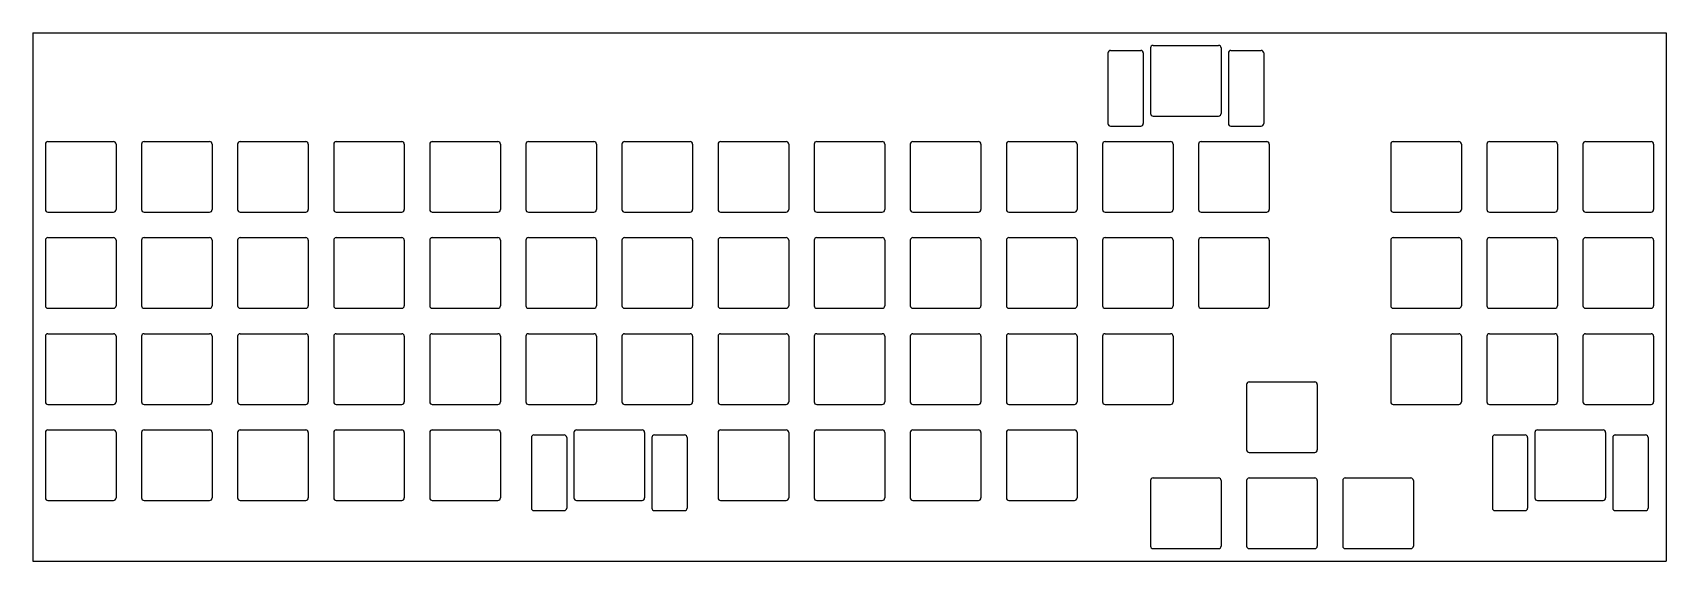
# Model space of a CAD drawing. Header units: millimetres. Extents: x 0 to 324, y -105 to 0.
import ezdxf

# ---------------------------------------------------------------- set-up
doc = ezdxf.new("R2010")
doc.units = ezdxf.units.MM

msp = doc.modelspace()

# ---------------------------------------------------------------- linework, layer by layer
for p, q in [((0, 0), (323.85, 0)), ((0, 0), (0, -104.775)), ((323.85, 0), (323.85, -104.775)), ((221.6, -3.025), (221.6, -16.025)), ((222.1, -2.525), (235.1, -2.525)), ((235.6, -3.025), (235.6, -16.025)), ((213.162, -4.025), (213.162, -18.025)), ((213.662, -3.525), (219.662, -3.525)), ((220.162, -4.025), (220.162, -18.025)), ((237.038, -4.025), (237.038, -18.025)), ((237.538, -3.525), (243.538, -3.525)), ((244.038, -4.025), (244.038, -18.025)), ((213.662, -18.525), (219.662, -18.525)), ((222.1, -16.525), (235.1, -16.525)), ((237.538, -18.525), (243.538, -18.525)), ((2.525, -22.075), (2.525, -35.075)), ((3.025, -21.575), (16.025, -21.575)), ((16.525, -22.075), (16.525, -35.075)), ((21.575, -22.075), (21.575, -35.075)), ((22.075, -21.575), (35.075, -21.575)), ((35.575, -22.075), (35.575, -35.075)), ((40.625, -22.075), (40.625, -35.075)), ((41.125, -21.575), (54.125, -21.575)), ((54.625, -22.075), (54.625, -35.075)), ((59.675, -22.075), (59.675, -35.075)), ((60.175, -21.575), (73.175, -21.575)), ((73.675, -22.075), (73.675, -35.075)), ((78.725, -22.075), (78.725, -35.075)), ((79.225, -21.575), (92.225, -21.575)), ((92.725, -22.075), (92.725, -35.075)), ((97.775, -22.075), (97.775, -35.075)), ((98.275, -21.575), (111.275, -21.575)), ((111.775, -22.075), (111.775, -35.075)), ((116.825, -22.075), (116.825, -35.075)), ((117.325, -21.575), (130.325, -21.575)), ((130.825, -22.075), (130.825, -35.075)), ((135.875, -22.075), (135.875, -35.075)), ((136.375, -21.575), (149.375, -21.575)), ((149.875, -22.075), (149.875, -35.075)), ((154.925, -22.075), (154.925, -35.075)), ((155.425, -21.575), (168.425, -21.575)), ((168.925, -22.075), (168.925, -35.075)), ((173.975, -22.075), (173.975, -35.075)), ((174.475, -21.575), (187.475, -21.575)), ((187.975, -22.075), (187.975, -35.075)), ((193.025, -22.075), (193.025, -35.075)), ((193.525, -21.575), (206.525, -21.575)), ((207.025, -22.075), (207.025, -35.075)), ((212.075, -22.075), (212.075, -35.075)), ((212.575, -21.575), (225.575, -21.575)), ((226.075, -22.075), (226.075, -35.075)), ((231.125, -22.075), (231.125, -35.075)), ((231.625, -21.575), (244.625, -21.575)), ((245.125, -22.075), (245.125, -35.075)), ((269.225, -22.075), (269.225, -35.075)), ((269.725, -21.575), (282.725, -21.575)), ((283.225, -22.075), (283.225, -35.075)), ((288.275, -22.075), (288.275, -35.075)), ((288.775, -21.575), (301.775, -21.575)), ((302.275, -22.075), (302.275, -35.075)), ((307.325, -22.075), (307.325, -35.075)), ((307.825, -21.575), (320.825, -21.575)), ((321.325, -22.075), (321.325, -35.075)), ((3.025, -35.575), (16.025, -35.575)), ((22.075, -35.575), (35.075, -35.575)), ((41.125, -35.575), (54.125, -35.575)), ((60.175, -35.575), (73.175, -35.575)), ((79.225, -35.575), (92.225, -35.575)), ((98.275, -35.575), (111.275, -35.575)), ((117.325, -35.575), (130.325, -35.575)), ((136.375, -35.575), (149.375, -35.575)), ((155.425, -35.575), (168.425, -35.575)), ((174.475, -35.575), (187.475, -35.575)), ((193.525, -35.575), (206.525, -35.575)), ((212.575, -35.575), (225.575, -35.575)), ((231.625, -35.575), (244.625, -35.575)), ((269.725, -35.575), (282.725, -35.575)), ((288.775, -35.575), (301.775, -35.575)), ((307.825, -35.575), (320.825, -35.575)), ((2.525, -41.125), (2.525, -54.125)), ((3.025, -40.625), (16.025, -40.625)), ((16.525, -41.125), (16.525, -54.125)), ((21.575, -41.125), (21.575, -54.125)), ((22.075, -40.625), (35.075, -40.625)), ((35.575, -41.125), (35.575, -54.125)), ((40.625, -41.125), (40.625, -54.125)), ((41.125, -40.625), (54.125, -40.625)), ((54.625, -41.125), (54.625, -54.125)), ((59.675, -41.125), (59.675, -54.125)), ((60.175, -40.625), (73.175, -40.625)), ((73.675, -41.125), (73.675, -54.125)), ((78.725, -41.125), (78.725, -54.125)), ((79.225, -40.625), (92.225, -40.625)), ((92.725, -41.125), (92.725, -54.125)), ((97.775, -41.125), (97.775, -54.125)), ((98.275, -40.625), (111.275, -40.625)), ((111.775, -41.125), (111.775, -54.125)), ((116.825, -41.125), (116.825, -54.125)), ((117.325, -40.625), (130.325, -40.625)), ((130.825, -41.125), (130.825, -54.125)), ((135.875, -41.125), (135.875, -54.125)), ((136.375, -40.625), (149.375, -40.625)), ((149.875, -41.125), (149.875, -54.125)), ((154.925, -41.125), (154.925, -54.125)), ((155.425, -40.625), (168.425, -40.625)), ((168.925, -41.125), (168.925, -54.125)), ((173.975, -41.125), (173.975, -54.125)), ((174.475, -40.625), (187.475, -40.625)), ((187.975, -41.125), (187.975, -54.125)), ((193.025, -41.125), (193.025, -54.125)), ((193.525, -40.625), (206.525, -40.625)), ((207.025, -41.125), (207.025, -54.125)), ((212.075, -41.125), (212.075, -54.125)), ((212.575, -40.625), (225.575, -40.625)), ((226.075, -41.125), (226.075, -54.125)), ((231.125, -41.125), (231.125, -54.125)), ((231.625, -40.625), (244.625, -40.625)), ((245.125, -41.125), (245.125, -54.125)), ((269.225, -41.125), (269.225, -54.125)), ((269.725, -40.625), (282.725, -40.625)), ((283.225, -41.125), (283.225, -54.125)), ((288.275, -41.125), (288.275, -54.125)), ((288.775, -40.625), (301.775, -40.625)), ((302.275, -41.125), (302.275, -54.125)), ((307.325, -41.125), (307.325, -54.125)), ((307.825, -40.625), (320.825, -40.625)), ((321.325, -41.125), (321.325, -54.125)), ((3.025, -54.625), (16.025, -54.625)), ((22.075, -54.625), (35.075, -54.625)), ((41.125, -54.625), (54.125, -54.625)), ((60.175, -54.625), (73.175, -54.625)), ((79.225, -54.625), (92.225, -54.625)), ((98.275, -54.625), (111.275, -54.625)), ((117.325, -54.625), (130.325, -54.625)), ((136.375, -54.625), (149.375, -54.625)), ((155.425, -54.625), (168.425, -54.625)), ((174.475, -54.625), (187.475, -54.625)), ((193.525, -54.625), (206.525, -54.625)), ((212.575, -54.625), (225.575, -54.625)), ((231.625, -54.625), (244.625, -54.625)), ((269.725, -54.625), (282.725, -54.625)), ((288.775, -54.625), (301.775, -54.625)), ((307.825, -54.625), (320.825, -54.625)), ((2.525, -60.175), (2.525, -73.175)), ((3.025, -59.675), (16.025, -59.675)), ((16.525, -60.175), (16.525, -73.175)), ((21.575, -60.175), (21.575, -73.175)), ((22.075, -59.675), (35.075, -59.675)), ((35.575, -60.175), (35.575, -73.175)), ((40.625, -60.175), (40.625, -73.175)), ((41.125, -59.675), (54.125, -59.675)), ((54.625, -60.175), (54.625, -73.175)), ((59.675, -60.175), (59.675, -73.175)), ((60.175, -59.675), (73.175, -59.675)), ((73.675, -60.175), (73.675, -73.175)), ((78.725, -60.175), (78.725, -73.175)), ((79.225, -59.675), (92.225, -59.675)), ((92.725, -60.175), (92.725, -73.175)), ((97.775, -60.175), (97.775, -73.175)), ((98.275, -59.675), (111.275, -59.675)), ((111.775, -60.175), (111.775, -73.175)), ((116.825, -60.175), (116.825, -73.175)), ((117.325, -59.675), (130.325, -59.675)), ((130.825, -60.175), (130.825, -73.175)), ((135.875, -60.175), (135.875, -73.175)), ((136.375, -59.675), (149.375, -59.675)), ((149.875, -60.175), (149.875, -73.175)), ((154.925, -60.175), (154.925, -73.175)), ((155.425, -59.675), (168.425, -59.675)), ((168.925, -60.175), (168.925, -73.175)), ((173.975, -60.175), (173.975, -73.175)), ((174.475, -59.675), (187.475, -59.675)), ((187.975, -60.175), (187.975, -73.175)), ((193.025, -60.175), (193.025, -73.175)), ((193.525, -59.675), (206.525, -59.675)), ((207.025, -60.175), (207.025, -73.175)), ((212.075, -60.175), (212.075, -73.175)), ((212.575, -59.675), (225.575, -59.675)), ((226.075, -60.175), (226.075, -73.175)), ((269.225, -60.175), (269.225, -73.175)), ((269.725, -59.675), (282.725, -59.675)), ((283.225, -60.175), (283.225, -73.175)), ((288.275, -60.175), (288.275, -73.175)), ((288.775, -59.675), (301.775, -59.675)), ((302.275, -60.175), (302.275, -73.175)), ((307.325, -60.175), (307.325, -73.175)), ((307.825, -59.675), (320.825, -59.675)), ((321.325, -60.175), (321.325, -73.175)), ((240.65, -69.7), (240.65, -82.7)), ((241.15, -69.2), (254.15, -69.2)), ((254.65, -69.7), (254.65, -82.7)), ((3.025, -73.675), (16.025, -73.675)), ((22.075, -73.675), (35.075, -73.675)), ((41.125, -73.675), (54.125, -73.675)), ((60.175, -73.675), (73.175, -73.675)), ((79.225, -73.675), (92.225, -73.675)), ((98.275, -73.675), (111.275, -73.675)), ((117.325, -73.675), (130.325, -73.675)), ((136.375, -73.675), (149.375, -73.675)), ((155.425, -73.675), (168.425, -73.675)), ((174.475, -73.675), (187.475, -73.675)), ((193.525, -73.675), (206.525, -73.675)), ((212.575, -73.675), (225.575, -73.675)), ((269.725, -73.675), (282.725, -73.675)), ((288.775, -73.675), (301.775, -73.675)), ((307.825, -73.675), (320.825, -73.675)), ((2.525, -79.225), (2.525, -92.225)), ((3.025, -78.725), (16.025, -78.725)), ((16.525, -79.225), (16.525, -92.225)), ((21.575, -79.225), (21.575, -92.225)), ((22.075, -78.725), (35.075, -78.725)), ((35.575, -79.225), (35.575, -92.225)), ((40.625, -79.225), (40.625, -92.225)), ((41.125, -78.725), (54.125, -78.725)), ((54.625, -79.225), (54.625, -92.225)), ((59.675, -79.225), (59.675, -92.225)), ((60.175, -78.725), (73.175, -78.725)), ((73.675, -79.225), (73.675, -92.225)), ((78.725, -79.225), (78.725, -92.225)), ((79.225, -78.725), (92.225, -78.725)), ((92.725, -79.225), (92.725, -92.225)), ((98.862, -80.225), (98.862, -94.225)), ((99.362, -79.725), (105.362, -79.725)), ((105.862, -80.225), (105.862, -94.225)), ((107.3, -79.225), (107.3, -92.225)), ((107.8, -78.725), (120.8, -78.725)), ((121.3, -79.225), (121.3, -92.225)), ((122.738, -80.225), (122.738, -94.225)), ((123.238, -79.725), (129.238, -79.725)), ((129.738, -80.225), (129.738, -94.225)), ((135.875, -79.225), (135.875, -92.225)), ((136.375, -78.725), (149.375, -78.725)), ((149.875, -79.225), (149.875, -92.225)), ((154.925, -79.225), (154.925, -92.225)), ((155.425, -78.725), (168.425, -78.725)), ((168.925, -79.225), (168.925, -92.225)), ((173.975, -79.225), (173.975, -92.225)), ((174.475, -78.725), (187.475, -78.725)), ((187.975, -79.225), (187.975, -92.225)), ((193.025, -79.225), (193.025, -92.225)), ((193.525, -78.725), (206.525, -78.725)), ((207.025, -79.225), (207.025, -92.225)), ((289.362, -80.225), (289.362, -94.225)), ((289.862, -79.725), (295.862, -79.725)), ((296.362, -80.225), (296.362, -94.225)), ((297.8, -79.225), (297.8, -92.225)), ((298.3, -78.725), (311.3, -78.725)), ((311.8, -79.225), (311.8, -92.225)), ((313.238, -80.225), (313.238, -94.225)), ((313.738, -79.725), (319.738, -79.725)), ((320.238, -80.225), (320.238, -94.225)), ((241.15, -83.2), (254.15, -83.2)), ((221.6, -88.75), (221.6, -101.75)), ((222.1, -88.25), (235.1, -88.25)), ((235.6, -88.75), (235.6, -101.75)), ((240.65, -88.75), (240.65, -101.75)), ((241.15, -88.25), (254.15, -88.25)), ((254.65, -88.75), (254.65, -101.75)), ((259.7, -88.75), (259.7, -101.75)), ((260.2, -88.25), (273.2, -88.25)), ((273.7, -88.75), (273.7, -101.75)), ((3.025, -92.725), (16.025, -92.725)), ((22.075, -92.725), (35.075, -92.725)), ((41.125, -92.725), (54.125, -92.725)), ((60.175, -92.725), (73.175, -92.725)), ((79.225, -92.725), (92.225, -92.725)), ((107.8, -92.725), (120.8, -92.725)), ((136.375, -92.725), (149.375, -92.725)), ((155.425, -92.725), (168.425, -92.725)), ((174.475, -92.725), (187.475, -92.725)), ((193.525, -92.725), (206.525, -92.725)), ((298.3, -92.725), (311.3, -92.725)), ((99.362, -94.725), (105.362, -94.725)), ((123.238, -94.725), (129.238, -94.725)), ((289.862, -94.725), (295.862, -94.725)), ((313.738, -94.725), (319.738, -94.725)), ((222.1, -102.25), (235.1, -102.25)), ((241.15, -102.25), (254.15, -102.25)), ((260.2, -102.25), (273.2, -102.25)), ((0, -104.775), (323.85, -104.775))]:
    msp.add_line(p, q)
for centre, start, end in [((222.1, -3.025), 90, 180), ((235.1, -3.025), 0, 90), ((213.662, -4.025), 90, 180), ((219.662, -4.025), 0, 90), ((237.538, -4.025), 90, 180), ((243.538, -4.025), 0, 90), ((222.1, -16.025), 180, 270), ((235.1, -16.025), 270, 360), ((213.662, -18.025), 180, 270), ((219.662, -18.025), 270, 360), ((237.538, -18.025), 180, 270), ((243.538, -18.025), 270, 360), ((3.025, -22.075), 90, 180), ((16.025, -22.075), 0, 90), ((22.075, -22.075), 90, 180), ((35.075, -22.075), 0, 90), ((41.125, -22.075), 90, 180), ((54.125, -22.075), 0, 90), ((60.175, -22.075), 90, 180), ((73.175, -22.075), 0, 90), ((79.225, -22.075), 90, 180), ((92.225, -22.075), 0, 90), ((98.275, -22.075), 90, 180), ((111.275, -22.075), 0, 90), ((117.325, -22.075), 90, 180), ((130.325, -22.075), 0, 90), ((136.375, -22.075), 90, 180), ((149.375, -22.075), 0, 90), ((155.425, -22.075), 90, 180), ((168.425, -22.075), 0, 90), ((174.475, -22.075), 90, 180), ((187.475, -22.075), 0, 90), ((193.525, -22.075), 90, 180), ((206.525, -22.075), 0, 90), ((212.575, -22.075), 90, 180), ((225.575, -22.075), 0, 90), ((231.625, -22.075), 90, 180), ((244.625, -22.075), 0, 90), ((269.725, -22.075), 90, 180), ((282.725, -22.075), 0, 90), ((288.775, -22.075), 90, 180), ((301.775, -22.075), 0, 90), ((307.825, -22.075), 90, 180), ((320.825, -22.075), 0, 90), ((3.025, -35.075), 180, 270), ((16.025, -35.075), 270, 360), ((22.075, -35.075), 180, 270), ((35.075, -35.075), 270, 360), ((41.125, -35.075), 180, 270), ((54.125, -35.075), 270, 360), ((60.175, -35.075), 180, 270), ((73.175, -35.075), 270, 360), ((79.225, -35.075), 180, 270), ((92.225, -35.075), 270, 360), ((98.275, -35.075), 180, 270), ((111.275, -35.075), 270, 360), ((117.325, -35.075), 180, 270), ((130.325, -35.075), 270, 360), ((136.375, -35.075), 180, 270), ((149.375, -35.075), 270, 360), ((155.425, -35.075), 180, 270), ((168.425, -35.075), 270, 360), ((174.475, -35.075), 180, 270), ((187.475, -35.075), 270, 360), ((193.525, -35.075), 180, 270), ((206.525, -35.075), 270, 360), ((212.575, -35.075), 180, 270), ((225.575, -35.075), 270, 360), ((231.625, -35.075), 180, 270), ((244.625, -35.075), 270, 360), ((269.725, -35.075), 180, 270), ((282.725, -35.075), 270, 360), ((288.775, -35.075), 180, 270), ((301.775, -35.075), 270, 360), ((307.825, -35.075), 180, 270), ((320.825, -35.075), 270, 360), ((3.025, -41.125), 90, 180), ((16.025, -41.125), 0, 90), ((22.075, -41.125), 90, 180), ((35.075, -41.125), 0, 90), ((41.125, -41.125), 90, 180), ((54.125, -41.125), 0, 90), ((60.175, -41.125), 90, 180), ((73.175, -41.125), 0, 90), ((79.225, -41.125), 90, 180), ((92.225, -41.125), 0, 90), ((98.275, -41.125), 90, 180), ((111.275, -41.125), 0, 90), ((117.325, -41.125), 90, 180), ((130.325, -41.125), 0, 90), ((136.375, -41.125), 90, 180), ((149.375, -41.125), 0, 90), ((155.425, -41.125), 90, 180), ((168.425, -41.125), 0, 90), ((174.475, -41.125), 90, 180), ((187.475, -41.125), 0, 90), ((193.525, -41.125), 90, 180), ((206.525, -41.125), 0, 90), ((212.575, -41.125), 90, 180), ((225.575, -41.125), 0, 90), ((231.625, -41.125), 90, 180), ((244.625, -41.125), 0, 90), ((269.725, -41.125), 90, 180), ((282.725, -41.125), 0, 90), ((288.775, -41.125), 90, 180), ((301.775, -41.125), 0, 90), ((307.825, -41.125), 90, 180), ((320.825, -41.125), 0, 90), ((3.025, -54.125), 180, 270), ((16.025, -54.125), 270, 360), ((22.075, -54.125), 180, 270), ((35.075, -54.125), 270, 360), ((41.125, -54.125), 180, 270), ((54.125, -54.125), 270, 360), ((60.175, -54.125), 180, 270), ((73.175, -54.125), 270, 360), ((79.225, -54.125), 180, 270), ((92.225, -54.125), 270, 360), ((98.275, -54.125), 180, 270), ((111.275, -54.125), 270, 360), ((117.325, -54.125), 180, 270), ((130.325, -54.125), 270, 360), ((136.375, -54.125), 180, 270), ((149.375, -54.125), 270, 360), ((155.425, -54.125), 180, 270), ((168.425, -54.125), 270, 360), ((174.475, -54.125), 180, 270), ((187.475, -54.125), 270, 360), ((193.525, -54.125), 180, 270), ((206.525, -54.125), 270, 360), ((212.575, -54.125), 180, 270), ((225.575, -54.125), 270, 360), ((231.625, -54.125), 180, 270), ((244.625, -54.125), 270, 360), ((269.725, -54.125), 180, 270), ((282.725, -54.125), 270, 360), ((288.775, -54.125), 180, 270), ((301.775, -54.125), 270, 360), ((307.825, -54.125), 180, 270), ((320.825, -54.125), 270, 360), ((3.025, -60.175), 90, 180), ((16.025, -60.175), 0, 90), ((22.075, -60.175), 90, 180), ((35.075, -60.175), 0, 90), ((41.125, -60.175), 90, 180), ((54.125, -60.175), 0, 90), ((60.175, -60.175), 90, 180), ((73.175, -60.175), 0, 90), ((79.225, -60.175), 90, 180), ((92.225, -60.175), 0, 90), ((98.275, -60.175), 90, 180), ((111.275, -60.175), 0, 90), ((117.325, -60.175), 90, 180), ((130.325, -60.175), 0, 90), ((136.375, -60.175), 90, 180), ((149.375, -60.175), 0, 90), ((155.425, -60.175), 90, 180), ((168.425, -60.175), 0, 90), ((174.475, -60.175), 90, 180), ((187.475, -60.175), 0, 90), ((193.525, -60.175), 90, 180), ((206.525, -60.175), 0, 90), ((212.575, -60.175), 90, 180), ((225.575, -60.175), 0, 90), ((269.725, -60.175), 90, 180), ((282.725, -60.175), 0, 90), ((288.775, -60.175), 90, 180), ((301.775, -60.175), 0, 90), ((307.825, -60.175), 90, 180), ((320.825, -60.175), 0, 90), ((241.15, -69.7), 90, 180), ((254.15, -69.7), 0, 90), ((3.025, -73.175), 180, 270), ((16.025, -73.175), 270, 360), ((22.075, -73.175), 180, 270), ((35.075, -73.175), 270, 360), ((41.125, -73.175), 180, 270), ((54.125, -73.175), 270, 360), ((60.175, -73.175), 180, 270), ((73.175, -73.175), 270, 360), ((79.225, -73.175), 180, 270), ((92.225, -73.175), 270, 360), ((98.275, -73.175), 180, 270), ((111.275, -73.175), 270, 360), ((117.325, -73.175), 180, 270), ((130.325, -73.175), 270, 360), ((136.375, -73.175), 180, 270), ((149.375, -73.175), 270, 360), ((155.425, -73.175), 180, 270), ((168.425, -73.175), 270, 360), ((174.475, -73.175), 180, 270), ((187.475, -73.175), 270, 360), ((193.525, -73.175), 180, 270), ((206.525, -73.175), 270, 360), ((212.575, -73.175), 180, 270), ((225.575, -73.175), 270, 360), ((269.725, -73.175), 180, 270), ((282.725, -73.175), 270, 360), ((288.775, -73.175), 180, 270), ((301.775, -73.175), 270, 360), ((307.825, -73.175), 180, 270), ((320.825, -73.175), 270, 360), ((3.025, -79.225), 90, 180), ((16.025, -79.225), 0, 90), ((22.075, -79.225), 90, 180), ((35.075, -79.225), 0, 90), ((41.125, -79.225), 90, 180), ((54.125, -79.225), 0, 90), ((60.175, -79.225), 90, 180), ((73.175, -79.225), 0, 90), ((79.225, -79.225), 90, 180), ((92.225, -79.225), 0, 90), ((99.362, -80.225), 90, 180), ((105.362, -80.225), 0, 90), ((107.8, -79.225), 90, 180), ((120.8, -79.225), 0, 90), ((123.238, -80.225), 90, 180), ((129.238, -80.225), 0, 90), ((136.375, -79.225), 90, 180), ((149.375, -79.225), 0, 90), ((155.425, -79.225), 90, 180), ((168.425, -79.225), 0, 90), ((174.475, -79.225), 90, 180), ((187.475, -79.225), 0, 90), ((193.525, -79.225), 90, 180), ((206.525, -79.225), 0, 90), ((289.862, -80.225), 90, 180), ((295.862, -80.225), 0, 90), ((298.3, -79.225), 90, 180), ((311.3, -79.225), 0, 90), ((313.738, -80.225), 90, 180), ((319.738, -80.225), 0, 90), ((241.15, -82.7), 180, 270), ((254.15, -82.7), 270, 360), ((222.1, -88.75), 90, 180), ((235.1, -88.75), 0, 90), ((241.15, -88.75), 90, 180), ((254.15, -88.75), 0, 90), ((260.2, -88.75), 90, 180), ((273.2, -88.75), 0, 90), ((3.025, -92.225), 180, 270), ((16.025, -92.225), 270, 360), ((22.075, -92.225), 180, 270), ((35.075, -92.225), 270, 360), ((41.125, -92.225), 180, 270), ((54.125, -92.225), 270, 360), ((60.175, -92.225), 180, 270), ((73.175, -92.225), 270, 360), ((79.225, -92.225), 180, 270), ((92.225, -92.225), 270, 360), ((107.8, -92.225), 180, 270), ((120.8, -92.225), 270, 360), ((136.375, -92.225), 180, 270), ((149.375, -92.225), 270, 360), ((155.425, -92.225), 180, 270), ((168.425, -92.225), 270, 360), ((174.475, -92.225), 180, 270), ((187.475, -92.225), 270, 360), ((193.525, -92.225), 180, 270), ((206.525, -92.225), 270, 360), ((298.3, -92.225), 180, 270), ((311.3, -92.225), 270, 360), ((99.362, -94.225), 180, 270), ((105.362, -94.225), 270, 360), ((123.238, -94.225), 180, 270), ((129.238, -94.225), 270, 360), ((289.862, -94.225), 180, 270), ((295.862, -94.225), 270, 360), ((313.738, -94.225), 180, 270), ((319.738, -94.225), 270, 360), ((222.1, -101.75), 180, 270), ((235.1, -101.75), 270, 360), ((241.15, -101.75), 180, 270), ((254.15, -101.75), 270, 360), ((260.2, -101.75), 180, 270), ((273.2, -101.75), 270, 360)]:
    msp.add_arc(centre, 0.5, start, end)

doc.saveas('drawing.dxf')
